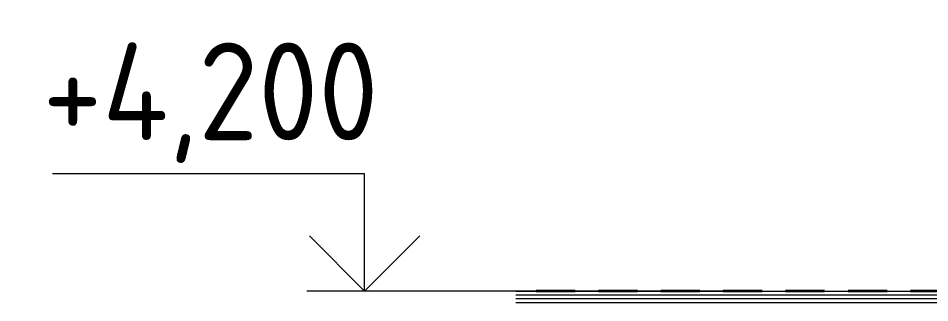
# Model space of a CAD drawing. Header units: millimetres. Extents: x -4029 to 232974, y -8553 to 104777.
# Drawn here: x 223479 to 224648, y 4185 to 4550 of the extents above; entities that cross this region are included whole.
import ezdxf

# ---------------------------------------------------------------- set-up
doc = ezdxf.new("R2010")
doc.units = ezdxf.units.MM
doc.linetypes.add('200_ШТРИХ_ш1п0_6_', pattern=[80, 50, -30])
for name, color, linetype, lineweight in [('A-AREA-1', 7, '200_ШТРИХ_ш1п0_6_', 35), ('A-FLOR', 7, 'Continuous', 9), ('G-ANNO-DIMS', 7, 'Continuous', 9), ('G-ANNO-DIMS-1', 7, 'Continuous', 20), ('S-STRS-4', 7, 'Continuous', 15)]:
    doc.layers.add(name, color=color, linetype=linetype, lineweight=lineweight)
doc.styles.add('ISOCPEUR_3', font='isocpeur.ttf', dxfattribs={"width": 0.9, "height": 125})

# ---------------------------------------------------------------- blocks, each defined once
blk = doc.blocks.new('Перекрытия 2 - Перекрытия 4-32990152-Разрез 4-4')
at = {"layer": 'S-STRS-4'}
blk.add_line((-15709, 4185), (-16350.8, 4185), dxfattribs=at)
blk = doc.blocks.new('Высотные отметки - Стрелка_Верх-17668718-Разрез 4-4')
at = {"layer": 'G-ANNO-DIMS'}
for p, q in [((-16572, 149.9), (-16972, 149.9)), ((-16572, -0.1), (-16572, 149.9)), ((-16496.2, -0.1), (-16646.1, -0.1))]:
    blk.add_line(p, q, dxfattribs=at)
at = {"layer": 'G-ANNO-DIMS-1'}
for q in [(-16642.7, 70.6), (-16501.2, 70.6)]:
    blk.add_line((-16572, -0.1), q, dxfattribs=at)

msp = doc.modelspace()

# ---------------------------------------------------------------- linework, layer by layer
at = {"layer": 'A-AREA-1'}
msp.add_line((224672.8378, 4200), (224117.0189, 4200), dxfattribs=at)
at = {"layer": 'A-FLOR'}
for p, q in [((224117.0189, 4200), (224692.8377, 4200)), ((224117.0189, 4195), (224692.8377, 4195)), ((224758.9608, 4190), (224117.0189, 4190))]:
    msp.add_line(p, q, dxfattribs=at)
at = {"layer": 'G-ANNO-DIMS'}
msp.add_line((224420.7667, 4200), (223923.251, 4200), dxfattribs=at)

# ---------------------------------------------------------------- block references
msp.add_blockref('Высотные отметки - Стрелка_Верх-17668718-Разрез 4-4', (240495.2084, 4200.1), dxfattribs=at)
at = {"layer": 'S-STRS-4'}
msp.add_blockref('Перекрытия 2 - Перекрытия 4-32990152-Разрез 4-4', (240467.8378, 0), dxfattribs=at)

# ---------------------------------------------------------------- texts
at = {"layer": 'G-ANNO-DIMS', "insert": (223510.3944, 4518.307), "char_height": 125, "width": 522.855743, "attachment_point": 1, "line_spacing_factor": 1.149209, "style": 'ISOCPEUR_3', "bg_fill": 3, "box_fill_scale": 1.25, "bg_fill_color": 256, "bg_fill_true_color": 13158600, "bg_fill_transparency": 0}
msp.add_mtext('+4,200', dxfattribs=at)

doc.saveas('drawing.dxf')
